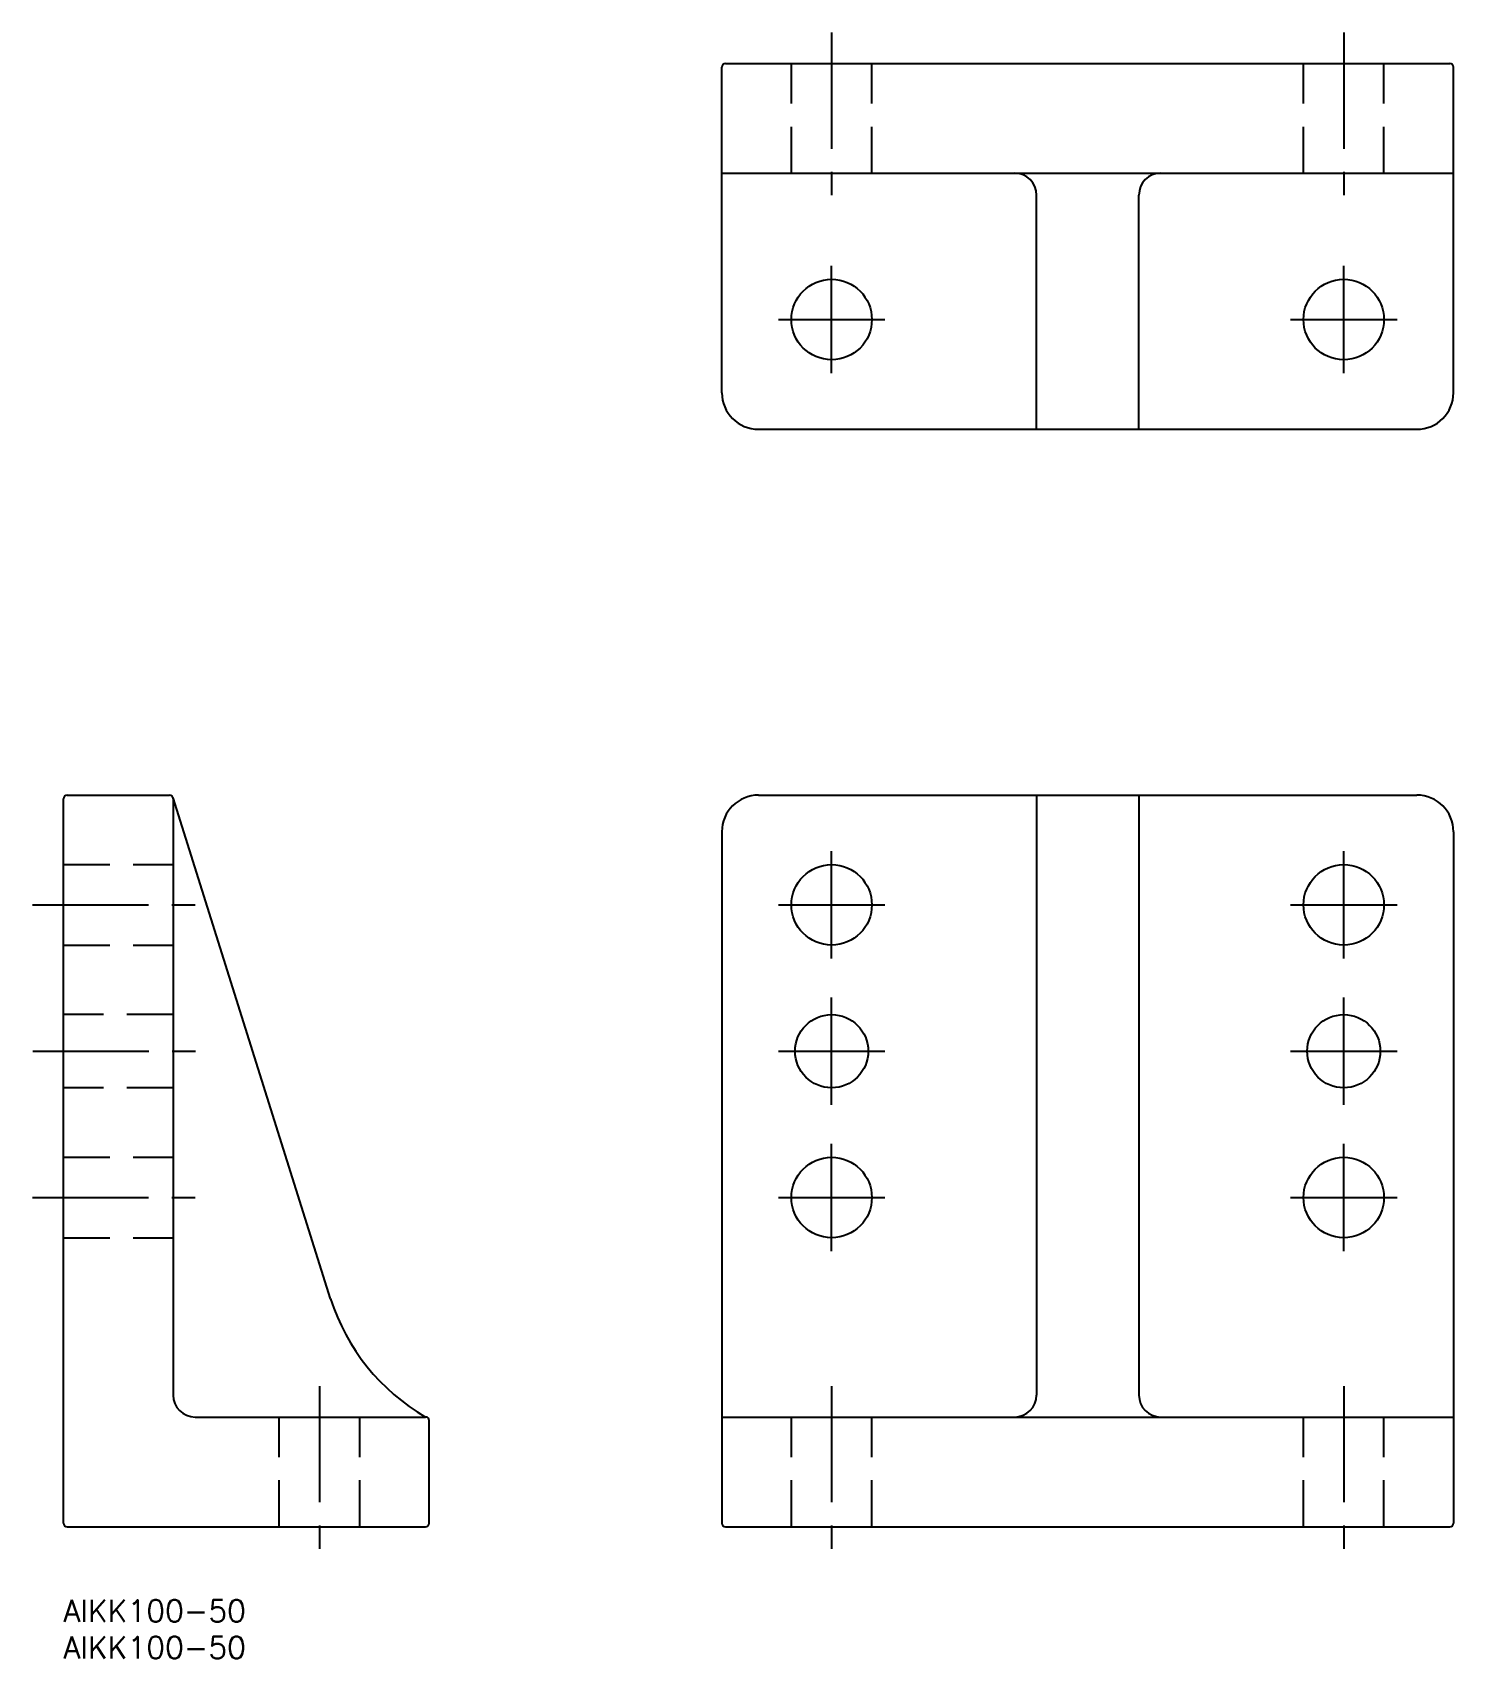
# Model space of a CAD drawing. Extents: x -4 to 190, y -8 to 214.
import ezdxf

# ---------------------------------------------------------------- set-up
doc = ezdxf.new("R2010")
doc.units = 0
doc.header["$LTSCALE"] = 0.5
doc.linetypes.add('CENTER', pattern=[50.8, 31.75, -6.35, 6.35, -6.35])
doc.linetypes.add('DASHED', pattern=[19.05, 12.7, -6.35])
for name, color, linetype in [('MSM_CENTER', 1, 'CENTER'), ('MSM_CONTINUOUS', 7, 'CONTINUOUS'), ('MSM_DASHED', 4, 'DASHED'), ('MSM_DIMENSION', 2, 'CONTINUOUS'), ('MSM_PART_NUMBER', 7, 'CONTINUOUS')]:
    doc.layers.add(name, color=color, linetype=linetype)
doc.styles.get("Standard").update_dxf_attribs({"font": 'txt.shx', "height": 3, "bigfont": 'bigfont.shx'})

# ---------------------------------------------------------------- blocks, each defined once
blk = doc.blocks.new('*U4')
at = {"layer": 'MSM_PART_NUMBER'}
blk.add_text('AIKK100-50', height=3, dxfattribs=at).set_placement((0, -3))
blk = doc.blocks.new('*U5')
at = {"layer": 'MSM_PART_NUMBER'}
blk.add_text('AIKK100-50', height=3, dxfattribs=at).set_placement((0, -8))

msp = doc.modelspace()

# ---------------------------------------------------------------- linework, layer by layer
at = {"layer": 'MSM_CENTER'}
for p, q in [((105, 214.23), (105, 190.77)), ((175, 214.23), (175, 190.77)), ((105, 167.68), (105, 182.32)), ((175, 167.68), (175, 182.32)), ((97.72, 175), (112.28, 175)), ((167.72, 175), (182.28, 175)), ((105, 87.68), (105, 102.32)), ((175, 87.68), (175, 102.32)), ((-4.23, 95), (19.23, 95)), ((97.72, 95), (112.28, 95)), ((167.72, 95), (182.28, 95)), ((105, 67.68), (105, 82.32)), ((175, 67.68), (175, 82.32)), ((-4.19, 75), (19.3, 75)), ((97.72, 75), (112.28, 75)), ((167.72, 75), (182.28, 75)), ((105, 47.68), (105, 62.32)), ((175, 47.68), (175, 62.32)), ((-4.23, 55), (19.23, 55)), ((97.72, 55), (112.28, 55)), ((167.72, 55), (182.28, 55)), ((35, 29.23), (35, 5.77)), ((105, 29.23), (105, 5.77)), ((175, 29.23), (175, 5.77))]:
    msp.add_line(p, q, dxfattribs=at)
at = {"layer": 'MSM_CONTINUOUS'}
for p, q in [((90, 165), (90, 209.5)), ((90.5, 210), (189.5, 210)), ((190, 165), (190, 209.5)), ((90, 195), (190, 195)), ((133, 160), (133, 192)), ((147, 160), (147, 192)), ((95, 160), (185, 160)), ((0, 10.5), (0, 109.5)), ((0.5, 110), (14.5, 110)), ((36.51, 41.17), (14.98, 109.65)), ((15, 109.5), (15, 28)), ((95, 110), (185, 110)), ((133, 110), (133, 28)), ((147, 110), (147, 28)), ((90, 105), (90, 10.5)), ((190, 105), (190, 10.5)), ((18, 25), (49.5, 25)), ((50, 10.5), (50, 24.5)), ((90, 25), (190, 25)), ((0.5, 10), (49.5, 10)), ((90.5, 10), (189.5, 10))]:
    msp.add_line(p, q, dxfattribs=at)
for centre, radius in [((105, 175), 5.5), ((175, 175), 5.5), ((105, 95), 5.5), ((175, 95), 5.5), ((105, 75), 5), ((175, 75), 5), ((105, 55), 5.5), ((175, 55), 5.5)]:
    msp.add_circle(centre, radius, dxfattribs=at)
for centre, radius, start, end in [((90.5, 209.5), 0.5, 90, 180), ((189.5, 209.5), 0.5, 0, 90), ((130, 192), 3, 0, 90), ((150, 192), 3, 90, 180), ((95, 165), 5, 180, 270), ((185, 165), 5, 270, 0), ((0.5, 109.5), 0.5, 90, 180), ((14.5, 109.5), 0.5, 0, 90), ((95, 105), 5, 90, 180), ((185, 105), 5, 0, 90), ((64.01, 49.96), 28.87, 197.7335, 239.8237), ((18, 28), 3, 180, 270), ((130, 28), 3, 270, 0), ((150, 28), 3, 180, 270), ((49.5, 24.5), 0.5, 0, 90), ((0.5, 10.5), 0.5, 180, 270), ((49.5, 10.5), 0.5, 270, 0), ((90.5, 10.5), 0.5, 180, 270), ((189.5, 10.5), 0.5, 270, 0)]:
    msp.add_arc(centre, radius, start, end, dxfattribs=at)
at = {"layer": 'MSM_DASHED'}
for p, q in [((99.5, 195), (99.5, 210)), ((110.5, 195), (110.5, 210)), ((169.5, 195), (169.5, 210)), ((180.5, 195), (180.5, 210)), ((0, 100.5), (15, 100.5)), ((0, 89.5), (15, 89.5)), ((15, 80), (0, 80)), ((15, 70), (0, 70)), ((0, 60.5), (15, 60.5)), ((0, 49.5), (15, 49.5)), ((29.5, 10), (29.5, 25)), ((40.5, 10), (40.5, 25)), ((99.5, 10), (99.5, 25)), ((110.5, 10), (110.5, 25)), ((169.5, 10), (169.5, 25)), ((180.5, 10), (180.5, 25))]:
    msp.add_line(p, q, dxfattribs=at)

# ---------------------------------------------------------------- block references
at = {"layer": 'MSM_DIMENSION'}
for name in ['*U4', '*U5']:
    msp.add_blockref(name, (0, 0), dxfattribs=at)

doc.saveas('drawing.dxf')
